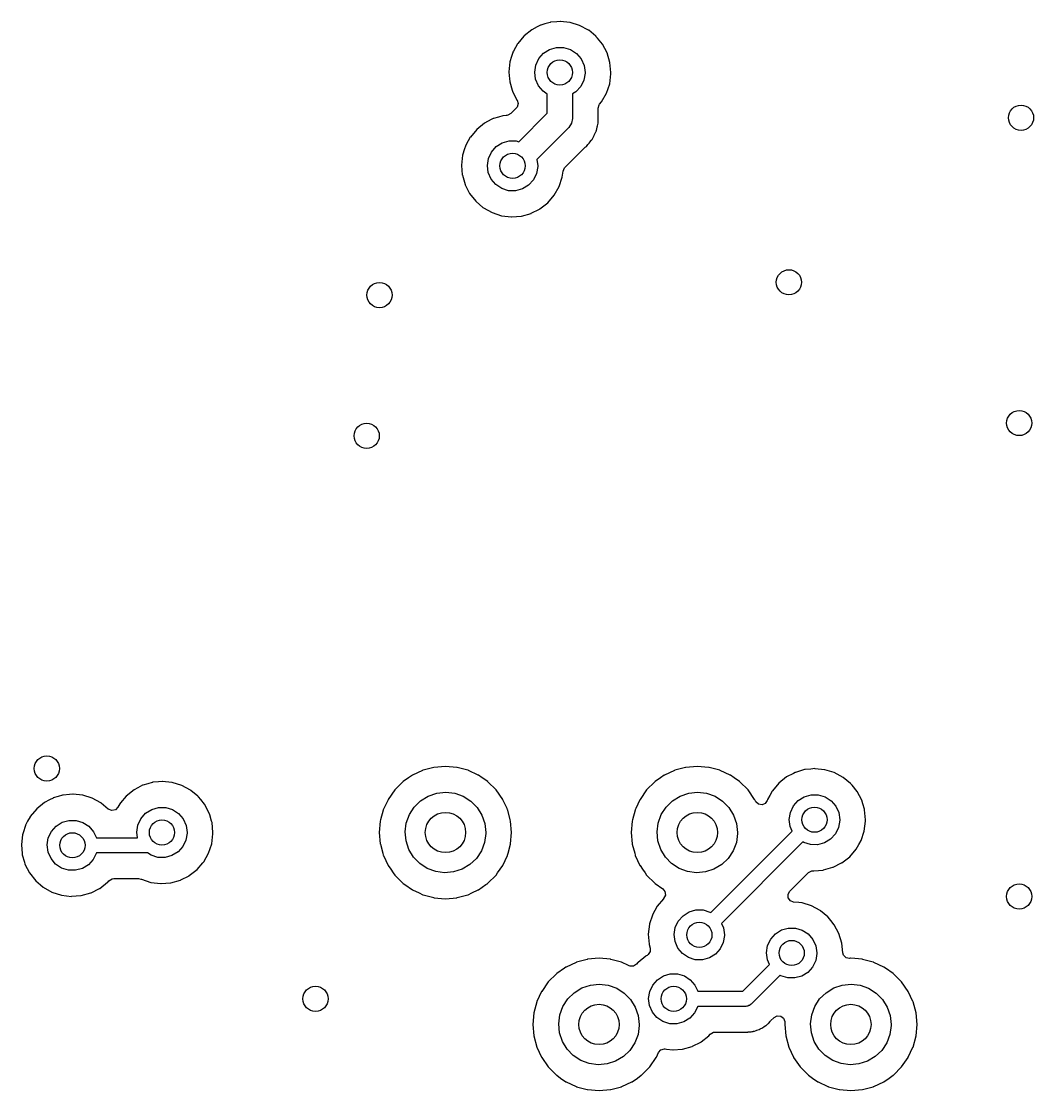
# Model space of a CAD drawing. Extents: x 108 to 192, y -154 to -46.
# Drawn here: x 151.64 to 171.74, y -90.72 to -69.5 of the extents above; entities that cross this region are included whole.
import ezdxf

# ---------------------------------------------------------------- set-up
doc = ezdxf.new("R2010")
doc.units = 0
doc.layers.add('BLACK', color=7, linetype='CONTINUOUS')

msp = doc.modelspace()

# ---------------------------------------------------------------- linework, layer by layer
at = {"layer": 'BLACK', "linetype": 'CONTINUOUS'}
for p, q in [((161.882, -69.6071), (161.777, -69.6624)), ((161.946, -69.5737), (161.882, -69.6071)), ((161.952, -69.5708), (161.946, -69.5737)), ((161.946, -69.5737), (161.946, -69.5737)), ((162.03, -69.5476), (161.952, -69.5708)), ((162.136, -69.5167), (162.03, -69.5476)), ((162.142, -69.515), (162.136, -69.5167)), ((162.136, -69.5167), (162.136, -69.5167)), ((162.148, -69.5144), (162.142, -69.515)), ((162.274, -69.5029), (162.148, -69.5144)), ((162.148, -69.5144), (162.148, -69.5144)), ((162.338, -69.497), (162.274, -69.5029)), ((162.345, -69.4977), (162.338, -69.497)), ((162.529, -69.5171), (162.345, -69.4977)), ((162.345, -69.4977), (162.345, -69.4977)), ((162.535, -69.5177), (162.529, -69.5171)), ((162.529, -69.5171), (162.529, -69.5171)), ((162.724, -69.5762), (162.535, -69.5177)), ((162.898, -69.6703), (162.724, -69.5762)), ((161.618, -69.7914), (161.495, -69.9379)), ((161.622, -69.7864), (161.618, -69.7911)), ((161.618, -69.7911), (161.618, -69.7914)), ((161.777, -69.6624), (161.622, -69.7864)), ((162.903, -69.6742), (162.898, -69.6703)), ((163.044, -69.7911), (162.903, -69.6742)), ((162.903, -69.6742), (162.903, -69.6742)), ((163.05, -69.7963), (163.044, -69.7911)), ((163.054, -69.8011), (163.05, -69.7963)), ((163.077, -69.8287), (163.054, -69.8011)), ((163.054, -69.8011), (163.054, -69.8011)), ((161.492, -69.9433), (161.413, -70.0866)), ((161.495, -69.9379), (161.492, -69.9433)), ((161.492, -69.9433), (161.492, -69.9433)), ((162.127, -70.054), (162.264, -70.015)), ((162.264, -70.015), (162.405, -70.0159)), ((162.405, -70.0159), (162.541, -70.0565)), ((163.175, -69.9496), (163.077, -69.8287)), ((163.268, -70.1242), (163.175, -69.9496)), ((161.374, -70.1931), (161.34, -70.2997)), ((161.398, -70.1171), (161.374, -70.1931)), ((161.4, -70.1112), (161.398, -70.1171)), ((161.398, -70.1171), (161.398, -70.1171)), ((161.413, -70.0866), (161.4, -70.1112)), ((161.853, -70.3642), (161.913, -70.2359)), ((161.913, -70.2359), (162.007, -70.1296)), ((162.007, -70.1296), (162.127, -70.054)), ((162.541, -70.0565), (162.66, -70.1336)), ((162.66, -70.1336), (162.753, -70.241)), ((162.753, -70.241), (162.811, -70.3701)), ((163.325, -70.3136), (163.268, -70.1242)), ((161.34, -70.2997), (161.318, -70.4963)), ((161.831, -70.5043), (161.853, -70.3642)), ((162.811, -70.3701), (162.831, -70.5104)), ((163.345, -70.5104), (163.325, -70.3136)), ((161.318, -70.4963), (161.319, -70.5024)), ((161.319, -70.5024), (161.33, -70.6405)), ((161.33, -70.6405), (161.335, -70.6933)), ((161.85, -70.6449), (161.831, -70.5043)), ((161.907, -70.7746), (161.85, -70.6449)), ((162.808, -70.6624), (162.746, -70.79)), ((162.831, -70.5226), (162.808, -70.6624)), ((162.831, -70.5104), (162.831, -70.5226)), ((163.32, -70.7349), (163.344, -70.5387)), ((163.344, -70.5387), (163.345, -70.5104)), ((161.335, -70.6933), (161.336, -70.6993)), ((161.336, -70.6993), (161.384, -70.8644)), ((161.384, -70.8644), (161.389, -70.8834)), ((161.389, -70.8834), (161.48, -71.0594)), ((161.998, -70.8831), (161.907, -70.7746)), ((162.081, -70.9386), (161.998, -70.8831)), ((162.746, -70.79), (162.651, -70.8951)), ((163.257, -70.9226), (163.32, -70.7349)), ((161.48, -71.0594), (161.482, -71.0622)), ((161.482, -71.0622), (161.502, -71.1295)), ((162.081, -71.3212), (162.081, -70.9386)), ((162.651, -70.8951), (162.581, -70.9377)), ((162.581, -70.9377), (162.581, -71.4248)), ((163.121, -71.1397), (163.159, -71.0945)), ((163.159, -71.0945), (163.257, -70.9226)), ((161.465, -71.2187), (161.358, -71.3256)), ((161.482, -71.1976), (161.465, -71.2187)), ((161.502, -71.1295), (161.482, -71.1976)), ((163.09, -71.222), (163.11, -71.1539)), ((163.09, -71.4119), (163.09, -71.222)), ((163.11, -71.1539), (163.121, -71.1397)), ((160.837, -71.5166), (160.683, -71.6406)), ((160.97, -71.4469), (160.837, -71.5166)), ((161.007, -71.4279), (160.97, -71.4469)), ((161.012, -71.425), (161.007, -71.4279)), ((161.007, -71.4279), (161.007, -71.4279)), ((161.113, -71.3953), (161.012, -71.425)), ((161.196, -71.3709), (161.113, -71.3953)), ((161.202, -71.3692), (161.196, -71.3709)), ((161.196, -71.3709), (161.196, -71.3709)), ((161.208, -71.3686), (161.202, -71.3692)), ((161.267, -71.3632), (161.208, -71.3686)), ((161.208, -71.3686), (161.208, -71.3686)), ((161.28, -71.362), (161.267, -71.3632)), ((161.296, -71.3597), (161.28, -71.362)), ((161.358, -71.3256), (161.296, -71.3597)), ((161.517, -71.8855), (162.081, -71.3212)), ((162.562, -71.5205), (162.508, -71.6016)), ((162.581, -71.4248), (162.562, -71.5205)), ((163.077, -71.5692), (163.089, -71.5192)), ((163.089, -71.5192), (163.09, -71.508)), ((163.09, -71.4153), (163.09, -71.4119)), ((163.092, -71.4927), (163.09, -71.4153)), ((163.09, -71.504), (163.091, -71.4999)), ((163.09, -71.508), (163.09, -71.504)), ((163.09, -71.508), (163.09, -71.508)), ((163.091, -71.4999), (163.092, -71.4927)), ((160.683, -71.6406), (160.555, -71.7921)), ((162.508, -71.6016), (161.873, -72.2365)), ((163.014, -71.756), (163.047, -71.691)), ((163.047, -71.691), (163.049, -71.6839)), ((163.049, -71.6839), (163.051, -71.6782)), ((163.051, -71.6782), (163.053, -71.6725)), ((163.053, -71.6725), (163.056, -71.6658)), ((163.056, -71.6658), (163.071, -71.5944)), ((163.071, -71.5944), (163.072, -71.5901)), ((163.072, -71.5901), (163.077, -71.5692)), ((160.513, -71.8699), (160.46, -71.9654)), ((160.552, -71.7975), (160.513, -71.8699)), ((160.555, -71.7921), (160.552, -71.7975)), ((160.552, -71.7975), (160.552, -71.7975)), ((161.068, -71.9838), (161.187, -71.9082)), ((161.187, -71.9082), (161.324, -71.8692)), ((161.324, -71.8692), (161.466, -71.8701)), ((161.466, -71.8701), (161.517, -71.8855)), ((162.857, -71.9777), (162.886, -71.943)), ((162.886, -71.943), (162.893, -71.9355)), ((162.893, -71.9355), (162.899, -71.9298)), ((162.899, -71.9298), (162.917, -71.9075)), ((162.917, -71.9075), (162.919, -71.9041)), ((162.919, -71.9041), (162.962, -71.8541)), ((162.962, -71.8541), (162.967, -71.8485)), ((162.962, -71.8541), (162.962, -71.8541)), ((162.967, -71.8485), (162.97, -71.842)), ((162.97, -71.842), (162.973, -71.837)), ((162.973, -71.837), (162.977, -71.8318)), ((162.977, -71.8318), (162.981, -71.8261)), ((162.981, -71.8261), (163.012, -71.7599)), ((163.012, -71.7599), (163.014, -71.756)), ((160.4, -72.1539), (160.378, -72.3505)), ((160.44, -72.0292), (160.4, -72.1539)), ((160.458, -71.9713), (160.44, -72.0292)), ((160.46, -71.9654), (160.458, -71.9713)), ((160.458, -71.9713), (160.458, -71.9713)), ((160.913, -72.2184), (160.974, -72.0901)), ((160.974, -72.0901), (161.068, -71.9838)), ((162.431, -72.3983), (162.82, -72.0086)), ((162.82, -72.0086), (162.835, -71.9962)), ((162.835, -71.9962), (162.846, -71.9877)), ((162.846, -71.9876), (162.852, -71.9833)), ((162.846, -71.9877), (162.846, -71.9876)), ((162.852, -71.9833), (162.857, -71.9777)), ((162.857, -71.9777), (162.857, -71.9777)), ((160.378, -72.3505), (160.379, -72.3566)), ((160.379, -72.3566), (160.394, -72.54)), ((160.892, -72.3585), (160.913, -72.2184)), ((160.91, -72.4991), (160.892, -72.3585)), ((161.873, -72.2365), (161.892, -72.3646)), ((161.892, -72.3646), (161.891, -72.3768)), ((160.394, -72.54), (160.395, -72.5475)), ((160.395, -72.5475), (160.449, -72.7377)), ((160.967, -72.6288), (160.91, -72.4991)), ((161.868, -72.5166), (161.806, -72.6442)), ((161.891, -72.3768), (161.868, -72.5166)), ((162.38, -72.5891), (162.395, -72.4716)), ((162.395, -72.4716), (162.423, -72.4066)), ((162.423, -72.4066), (162.431, -72.3983)), ((160.449, -72.7377), (160.452, -72.7431)), ((160.452, -72.7431), (160.533, -72.9013)), ((161.058, -72.7373), (160.967, -72.6288)), ((161.176, -72.8159), (161.058, -72.7373)), ((161.711, -72.7493), (161.59, -72.8235)), ((161.806, -72.6442), (161.711, -72.7493)), ((162.22, -72.9487), (162.317, -72.7768)), ((162.317, -72.7768), (162.38, -72.5891)), ((160.533, -72.9013), (160.54, -72.9136)), ((160.54, -72.9136), (160.663, -73.0686)), ((161.312, -72.8582), (161.176, -72.8159)), ((161.453, -72.8608), (161.312, -72.8582)), ((161.59, -72.8235), (161.453, -72.8608)), ((162.09, -73.0985), (162.22, -72.9487)), ((160.663, -73.0686), (160.667, -73.0725)), ((160.667, -73.0725), (160.667, -73.0725)), ((160.667, -73.0725), (160.805, -73.19)), ((160.805, -73.19), (160.813, -73.1967)), ((160.813, -73.1967), (160.986, -73.2932)), ((161.764, -73.3066), (161.929, -73.223)), ((161.929, -73.223), (161.935, -73.2202)), ((161.929, -73.223), (161.929, -73.223)), ((161.935, -73.2202), (162.09, -73.0985)), ((160.986, -73.2932), (161.174, -73.3543)), ((161.174, -73.3543), (161.37, -73.3778)), ((161.37, -73.3778), (161.377, -73.3773)), ((161.377, -73.3773), (161.561, -73.3631)), ((161.377, -73.3773), (161.377, -73.3773)), ((161.561, -73.3631), (161.568, -73.3626)), ((161.561, -73.3631), (161.561, -73.3631)), ((161.568, -73.3626), (161.758, -73.3094)), ((161.758, -73.3094), (161.764, -73.3066)), ((161.764, -73.3066), (161.764, -73.3066)), ((159.403, -84.4605), (159.329, -84.5125)), ((159.408, -84.4582), (159.403, -84.4605)), ((159.606, -84.366), (159.408, -84.4582)), ((159.408, -84.4582), (159.408, -84.4582)), ((159.611, -84.3637), (159.606, -84.366)), ((159.606, -84.366), (159.606, -84.366)), ((159.616, -84.3623), (159.611, -84.3637)), ((159.827, -84.3059), (159.616, -84.3623)), ((159.616, -84.3623), (159.616, -84.3623)), ((159.832, -84.3045), (159.827, -84.3059)), ((159.827, -84.3059), (159.827, -84.3059)), ((160.06, -84.2845), (159.832, -84.3045)), ((160.288, -84.3045), (160.06, -84.2845)), ((160.293, -84.3059), (160.288, -84.3045)), ((160.504, -84.3623), (160.293, -84.3059)), ((160.293, -84.3059), (160.293, -84.3059)), ((160.509, -84.3637), (160.504, -84.3623)), ((160.504, -84.3623), (160.504, -84.3623)), ((160.514, -84.366), (160.509, -84.3637)), ((160.712, -84.4582), (160.514, -84.366)), ((160.514, -84.366), (160.514, -84.366)), ((160.717, -84.4605), (160.712, -84.4582)), ((160.712, -84.4582), (160.712, -84.4582)), ((160.791, -84.5125), (160.717, -84.4605)), ((164.403, -84.4605), (164.329, -84.5125)), ((164.408, -84.4582), (164.403, -84.4605)), ((164.606, -84.366), (164.408, -84.4582)), ((164.408, -84.4582), (164.408, -84.4582)), ((164.611, -84.3637), (164.606, -84.366)), ((164.606, -84.366), (164.606, -84.366)), ((164.616, -84.3623), (164.611, -84.3637)), ((164.827, -84.3059), (164.616, -84.3623)), ((164.616, -84.3623), (164.616, -84.3623)), ((164.832, -84.3045), (164.827, -84.3059)), ((164.827, -84.3059), (164.827, -84.3059)), ((165.06, -84.2845), (164.832, -84.3045)), ((165.288, -84.3045), (165.06, -84.2845)), ((165.293, -84.3059), (165.288, -84.3045)), ((165.504, -84.3623), (165.293, -84.3059)), ((165.293, -84.3059), (165.293, -84.3059)), ((165.509, -84.3637), (165.504, -84.3623)), ((165.504, -84.3623), (165.504, -84.3623)), ((165.514, -84.366), (165.509, -84.3637)), ((165.712, -84.4582), (165.514, -84.366)), ((165.514, -84.366), (165.514, -84.366)), ((165.717, -84.4605), (165.712, -84.4582)), ((165.712, -84.4582), (165.712, -84.4582)), ((165.791, -84.5125), (165.717, -84.4605)), ((166.968, -84.4244), (166.831, -84.496)), ((167.001, -84.4073), (166.968, -84.4244)), ((167.006, -84.4044), (167.001, -84.4073)), ((167.001, -84.4073), (167.001, -84.4073)), ((167.085, -84.3812), (167.006, -84.4044)), ((167.19, -84.3503), (167.085, -84.3812)), ((167.196, -84.3486), (167.19, -84.3503)), ((167.19, -84.3503), (167.19, -84.3503)), ((167.202, -84.348), (167.196, -84.3486)), ((167.311, -84.3382), (167.202, -84.348)), ((167.202, -84.348), (167.202, -84.348)), ((167.393, -84.3306), (167.311, -84.3382)), ((167.399, -84.3313), (167.393, -84.3306)), ((167.584, -84.3507), (167.399, -84.3313)), ((167.399, -84.3313), (167.399, -84.3313)), ((167.59, -84.3513), (167.584, -84.3507)), ((167.584, -84.3507), (167.584, -84.3507)), ((167.779, -84.4098), (167.59, -84.3513)), ((167.953, -84.5039), (167.779, -84.4098)), ((154.047, -84.6613), (153.956, -84.7087)), ((154.052, -84.6584), (154.047, -84.6613)), ((154.047, -84.6613), (154.047, -84.6613)), ((154.149, -84.6299), (154.052, -84.6584)), ((154.236, -84.6043), (154.149, -84.6299)), ((154.242, -84.6026), (154.236, -84.6043)), ((154.236, -84.6043), (154.236, -84.6043)), ((154.248, -84.602), (154.242, -84.6026)), ((154.36, -84.5918), (154.248, -84.602)), ((154.248, -84.602), (154.248, -84.602)), ((154.439, -84.5846), (154.36, -84.5918)), ((154.445, -84.5853), (154.439, -84.5846)), ((154.63, -84.6047), (154.445, -84.5853)), ((154.445, -84.5853), (154.445, -84.5853)), ((154.636, -84.6053), (154.63, -84.6047)), ((154.63, -84.6047), (154.63, -84.6047)), ((154.825, -84.6638), (154.636, -84.6053)), ((154.999, -84.7579), (154.825, -84.6638)), ((159.216, -84.5918), (159.054, -84.7537)), ((159.22, -84.5886), (159.216, -84.5918)), ((159.329, -84.5125), (159.22, -84.5886)), ((159.22, -84.5886), (159.22, -84.5886)), ((160.9, -84.5886), (160.791, -84.5125)), ((160.904, -84.5918), (160.9, -84.5886)), ((160.9, -84.5886), (160.9, -84.5886)), ((161.066, -84.7537), (160.904, -84.5918)), ((164.216, -84.5918), (164.054, -84.7537)), ((164.22, -84.5886), (164.216, -84.5918)), ((164.329, -84.5125), (164.22, -84.5886)), ((164.22, -84.5886), (164.22, -84.5886)), ((165.9, -84.5886), (165.791, -84.5125)), ((165.904, -84.5918), (165.9, -84.5886)), ((165.9, -84.5886), (165.9, -84.5886)), ((166.066, -84.7537), (165.904, -84.5918)), ((166.677, -84.62), (166.55, -84.7715)), ((166.831, -84.496), (166.677, -84.62)), ((167.957, -84.5078), (167.953, -84.5039)), ((168.099, -84.6247), (167.957, -84.5078)), ((167.957, -84.5078), (167.957, -84.5078)), ((168.105, -84.6299), (168.099, -84.6247)), ((168.109, -84.6347), (168.105, -84.6299)), ((168.131, -84.6613), (168.109, -84.6347)), ((168.109, -84.6347), (168.109, -84.6347)), ((168.23, -84.7832), (168.131, -84.6613)), ((152.371, -84.8839), (152.274, -84.9124)), ((152.458, -84.8583), (152.371, -84.8839)), ((152.464, -84.8566), (152.458, -84.8583)), ((152.458, -84.8583), (152.458, -84.8583)), ((152.47, -84.856), (152.464, -84.8566)), ((152.595, -84.8447), (152.47, -84.856)), ((152.47, -84.856), (152.47, -84.856)), ((152.661, -84.8386), (152.595, -84.8447)), ((152.667, -84.8393), (152.661, -84.8386)), ((152.852, -84.8587), (152.667, -84.8393)), ((152.667, -84.8393), (152.667, -84.8393)), ((152.858, -84.8593), (152.852, -84.8587)), ((152.852, -84.8587), (152.852, -84.8587)), ((153.047, -84.9178), (152.858, -84.8593)), ((153.719, -84.8787), (153.61, -85.0089)), ((153.723, -84.874), (153.719, -84.8787)), ((153.877, -84.75), (153.723, -84.874)), ((153.956, -84.7087), (153.877, -84.75)), ((155.003, -84.7618), (154.999, -84.7579)), ((155.145, -84.8787), (155.003, -84.7618)), ((155.003, -84.7618), (155.003, -84.7618)), ((155.151, -84.8839), (155.145, -84.8787)), ((155.155, -84.8887), (155.151, -84.8839)), ((155.201, -84.9448), (155.155, -84.8887)), ((155.155, -84.8887), (155.155, -84.8887)), ((159.054, -84.7537), (158.922, -84.9413)), ((159.567, -84.9676), (159.719, -84.8741)), ((159.719, -84.8741), (159.888, -84.8167)), ((159.888, -84.8167), (160.066, -84.798)), ((160.066, -84.798), (160.243, -84.8191)), ((160.243, -84.8191), (160.411, -84.879)), ((160.411, -84.879), (160.561, -84.9745)), ((161.198, -84.9413), (161.066, -84.7537)), ((164.054, -84.7537), (163.922, -84.9413)), ((164.567, -84.9676), (164.719, -84.8741)), ((164.719, -84.8741), (164.888, -84.8167)), ((164.888, -84.8167), (165.066, -84.798)), ((165.066, -84.798), (165.243, -84.8191)), ((165.243, -84.8191), (165.411, -84.879)), ((165.411, -84.879), (165.561, -84.9745)), ((166.198, -84.9413), (166.066, -84.7537)), ((166.501, -84.8611), (166.455, -84.9448)), ((166.547, -84.7769), (166.501, -84.8611)), ((166.55, -84.7715), (166.547, -84.7769)), ((166.547, -84.7769), (166.547, -84.7769)), ((167.062, -84.9632), (167.182, -84.8876)), ((167.182, -84.8876), (167.318, -84.8486)), ((167.318, -84.8486), (167.46, -84.8495)), ((167.46, -84.8495), (167.596, -84.8901)), ((167.596, -84.8901), (167.715, -84.9672)), ((168.323, -84.9578), (168.23, -84.7832)), ((152.099, -85.004), (151.945, -85.128)), ((152.201, -84.9507), (152.099, -85.004)), ((152.269, -84.9153), (152.201, -84.9507)), ((152.274, -84.9124), (152.269, -84.9153)), ((152.269, -84.9153), (152.269, -84.9153)), ((153.221, -85.0119), (153.047, -84.9178)), ((153.225, -85.0158), (153.221, -85.0119)), ((153.366, -85.1324), (153.225, -85.0158)), ((153.225, -85.0158), (153.225, -85.0158)), ((153.557, -85.096), (153.507, -85.1461)), ((153.593, -85.0309), (153.557, -85.096)), ((153.596, -85.0255), (153.593, -85.0309)), ((153.593, -85.0309), (153.593, -85.0309)), ((153.61, -85.0089), (153.596, -85.0255)), ((154.228, -85.1416), (154.364, -85.1026)), ((154.364, -85.1026), (154.506, -85.1035)), ((154.506, -85.1035), (154.642, -85.1441)), ((155.276, -85.0372), (155.201, -84.9448)), ((155.369, -85.2118), (155.276, -85.0372)), ((158.92, -84.9462), (158.837, -85.1241)), ((158.922, -84.9413), (158.92, -84.9462)), ((158.92, -84.9462), (158.92, -84.9462)), ((159.343, -85.2423), (159.44, -85.0924)), ((159.44, -85.0924), (159.567, -84.9676)), ((160.561, -84.9745), (160.687, -85.1011)), ((160.687, -85.1011), (160.781, -85.2523)), ((161.2, -84.9462), (161.198, -84.9413)), ((161.283, -85.1241), (161.2, -84.9462)), ((161.2, -84.9462), (161.2, -84.9462)), ((163.92, -84.9462), (163.837, -85.1241)), ((163.922, -84.9413), (163.92, -84.9462)), ((163.92, -84.9462), (163.92, -84.9462)), ((164.343, -85.2423), (164.44, -85.0924)), ((164.44, -85.0924), (164.567, -84.9676)), ((165.561, -84.9745), (165.687, -85.1011)), ((165.687, -85.1011), (165.781, -85.2523)), ((166.2, -84.9462), (166.198, -84.9413)), ((166.215, -84.9778), (166.2, -84.9462)), ((166.2, -84.9462), (166.2, -84.9462)), ((166.221, -84.9904), (166.215, -84.9778)), ((166.274, -85.0381), (166.221, -84.9904)), ((166.344, -85.0497), (166.274, -85.0381)), ((166.409, -85.0216), (166.344, -85.0497)), ((166.449, -84.9627), (166.409, -85.0216)), ((166.453, -84.9507), (166.449, -84.9627)), ((166.455, -84.9448), (166.453, -84.9507)), ((166.453, -84.9507), (166.453, -84.9507)), ((166.908, -85.1978), (166.968, -85.0695)), ((166.968, -85.0695), (167.062, -84.9632)), ((167.715, -84.9672), (167.807, -85.0746)), ((167.807, -85.0746), (167.866, -85.2037)), ((168.345, -85.031), (168.323, -84.9578)), ((168.376, -85.134), (168.345, -85.031)), ((151.815, -85.2849), (151.765, -85.3754)), ((151.818, -85.2795), (151.815, -85.2849)), ((151.815, -85.2849), (151.815, -85.2849)), ((151.945, -85.128), (151.818, -85.2795)), ((153.437, -85.1609), (153.366, -85.1324)), ((153.507, -85.1461), (153.437, -85.1609)), ((154.014, -85.3235), (154.108, -85.2172)), ((154.108, -85.2172), (154.228, -85.1416)), ((154.642, -85.1441), (154.761, -85.2212)), ((154.761, -85.2212), (154.853, -85.3286)), ((155.38, -85.247), (155.369, -85.2118)), ((155.418, -85.3754), (155.38, -85.247)), ((158.824, -85.1541), (158.773, -85.344)), ((158.826, -85.1488), (158.824, -85.1541)), ((158.824, -85.1541), (158.824, -85.1541)), ((158.837, -85.1241), (158.826, -85.1488)), ((159.282, -85.4099), (159.343, -85.2423)), ((160.781, -85.2523), (160.84, -85.4208)), ((161.294, -85.1488), (161.283, -85.1241)), ((161.296, -85.1541), (161.294, -85.1488)), ((161.347, -85.344), (161.296, -85.1541)), ((161.296, -85.1541), (161.296, -85.1541)), ((163.824, -85.1541), (163.773, -85.344)), ((163.826, -85.1488), (163.824, -85.1541)), ((163.824, -85.1541), (163.824, -85.1541)), ((163.837, -85.1241), (163.826, -85.1488)), ((164.282, -85.4099), (164.343, -85.2423)), ((165.781, -85.2523), (165.84, -85.4208)), ((166.886, -85.3379), (166.908, -85.1978)), ((167.866, -85.2037), (167.886, -85.344)), ((168.38, -85.1472), (168.376, -85.134)), ((168.399, -85.344), (168.38, -85.1472)), ((151.721, -85.4587), (151.675, -85.6015)), ((151.723, -85.4528), (151.721, -85.4587)), ((151.721, -85.4587), (151.721, -85.4587)), ((151.765, -85.3754), (151.723, -85.4528)), ((152.236, -85.5775), (152.33, -85.4712)), ((152.33, -85.4712), (152.45, -85.3956)), ((152.45, -85.3956), (152.586, -85.3566)), ((152.586, -85.3566), (152.728, -85.3575)), ((152.728, -85.3575), (152.864, -85.3981)), ((152.864, -85.3981), (152.983, -85.4752)), ((152.983, -85.4752), (153.075, -85.5826)), ((153.932, -85.5919), (153.954, -85.4518)), ((153.954, -85.4518), (154.014, -85.3235)), ((154.853, -85.3286), (154.912, -85.4577)), ((154.912, -85.4577), (154.932, -85.598)), ((155.426, -85.4012), (155.418, -85.3754)), ((155.445, -85.598), (155.426, -85.4012)), ((158.766, -85.3699), (158.747, -85.598)), ((158.773, -85.344), (158.766, -85.3699)), ((159.26, -85.5868), (159.282, -85.4099)), ((160.84, -85.4208), (160.86, -85.598)), ((161.354, -85.3699), (161.347, -85.344)), ((161.373, -85.598), (161.354, -85.3699)), ((163.766, -85.3699), (163.747, -85.598)), ((163.773, -85.344), (163.766, -85.3699)), ((164.26, -85.5868), (164.282, -85.4099)), ((165.84, -85.4208), (165.86, -85.598)), ((166.904, -85.4785), (166.886, -85.3379)), ((166.946, -85.5722), (166.904, -85.4785)), ((167.862, -85.496), (167.801, -85.6236)), ((167.886, -85.3562), (167.862, -85.496)), ((167.886, -85.344), (167.886, -85.3562)), ((168.374, -85.5685), (168.399, -85.3723)), ((168.399, -85.3723), (168.399, -85.344)), ((151.663, -85.6413), (151.641, -85.8379)), ((151.675, -85.6015), (151.663, -85.6413)), ((152.154, -85.8459), (152.176, -85.7058)), ((152.176, -85.7058), (152.236, -85.5775)), ((153.075, -85.5826), (153.13, -85.702)), ((153.13, -85.702), (153.946, -85.702)), ((153.946, -85.702), (153.932, -85.5919)), ((154.932, -85.6102), (154.908, -85.75)), ((154.932, -85.598), (154.932, -85.6102)), ((155.42, -85.8225), (155.445, -85.6263)), ((155.445, -85.6263), (155.445, -85.598)), ((158.747, -85.598), (158.766, -85.8261)), ((159.277, -85.7643), (159.26, -85.5868)), ((160.86, -85.6203), (160.835, -85.797)), ((160.86, -85.598), (160.86, -85.6203)), ((161.354, -85.8261), (161.373, -85.598)), ((163.747, -85.598), (163.766, -85.8261)), ((164.277, -85.7643), (164.26, -85.5868)), ((165.329, -87.1887), (166.946, -85.5722)), ((165.86, -85.6203), (165.835, -85.797)), ((165.86, -85.598), (165.86, -85.6203)), ((167.705, -85.7287), (167.585, -85.8029)), ((167.801, -85.6236), (167.705, -85.7287)), ((168.312, -85.7562), (168.374, -85.5685)), ((151.641, -85.8379), (151.641, -85.844)), ((151.641, -85.844), (151.656, -86.0155)), ((152.172, -85.9865), (152.154, -85.8459)), ((154.847, -85.8776), (154.751, -85.9827)), ((154.908, -85.75), (154.847, -85.8776)), ((155.358, -86.0102), (155.42, -85.8225)), ((158.766, -85.8261), (158.768, -85.8314)), ((158.768, -85.8314), (158.768, -85.8314)), ((158.768, -85.8314), (158.816, -86.0102)), ((159.334, -85.9336), (159.277, -85.7643)), ((159.426, -86.0861), (159.334, -85.9336)), ((160.835, -85.797), (160.772, -85.9637)), ((161.304, -86.0102), (161.352, -85.8314)), ((161.352, -85.8314), (161.354, -85.8261)), ((161.352, -85.8314), (161.352, -85.8314)), ((163.766, -85.8261), (163.768, -85.8314)), ((163.768, -85.8314), (163.768, -85.8314)), ((163.768, -85.8314), (163.816, -86.0102)), ((164.334, -85.9336), (164.277, -85.7643)), ((164.426, -86.0861), (164.334, -85.9336)), ((167.156, -85.7857), (165.54, -87.4021)), ((165.835, -85.797), (165.772, -85.9637)), ((167.171, -85.7953), (167.156, -85.7857)), ((167.306, -85.8376), (167.171, -85.7953)), ((167.448, -85.8402), (167.306, -85.8376)), ((167.585, -85.8029), (167.448, -85.8402)), ((168.085, -86.0779), (168.214, -85.9281)), ((168.214, -85.9281), (168.265, -85.8379)), ((168.265, -85.8379), (168.312, -85.7562)), ((151.656, -86.0155), (151.657, -86.0349)), ((151.657, -86.0349), (151.659, -86.0409)), ((151.659, -86.0409), (151.701, -86.1868)), ((152.23, -86.1162), (152.172, -85.9865)), ((152.321, -86.2247), (152.23, -86.1162)), ((153.069, -86.1316), (152.973, -86.2367)), ((153.13, -86.004), (153.069, -86.1316)), ((153.131, -86.002), (153.13, -86.004)), ((154.146, -86.002), (153.131, -86.002)), ((154.217, -86.0493), (154.146, -86.002)), ((154.352, -86.0916), (154.217, -86.0493)), ((154.494, -86.0942), (154.352, -86.0916)), ((154.631, -86.0569), (154.494, -86.0942)), ((154.751, -85.9827), (154.631, -86.0569)), ((155.26, -86.1821), (155.358, -86.0102)), ((158.816, -86.0102), (158.826, -86.0472)), ((158.826, -86.0472), (158.828, -86.0522)), ((158.828, -86.0522), (158.828, -86.0522)), ((158.828, -86.0522), (158.92, -86.2498)), ((159.55, -86.2144), (159.426, -86.0861)), ((160.673, -86.1122), (160.544, -86.2352)), ((160.772, -85.9637), (160.673, -86.1122)), ((161.2, -86.2498), (161.292, -86.0522)), ((161.292, -86.0522), (161.294, -86.0472)), ((161.292, -86.0522), (161.292, -86.0522)), ((161.294, -86.0472), (161.304, -86.0102)), ((163.816, -86.0102), (163.826, -86.0472)), ((163.826, -86.0472), (163.828, -86.0522)), ((163.828, -86.0522), (163.828, -86.0522)), ((163.828, -86.0522), (163.92, -86.2498)), ((164.55, -86.2144), (164.426, -86.0861)), ((165.673, -86.1122), (165.544, -86.2352)), ((165.772, -85.9637), (165.673, -86.1122)), ((167.929, -86.1996), (168.085, -86.0779)), ((151.701, -86.1868), (151.712, -86.225)), ((151.712, -86.225), (151.802, -86.401)), ((152.439, -86.3033), (152.321, -86.2247)), ((152.574, -86.3456), (152.439, -86.3033)), ((152.716, -86.3482), (152.574, -86.3456)), ((152.853, -86.3109), (152.716, -86.3482)), ((152.973, -86.2367), (152.853, -86.3109)), ((154.975, -86.4536), (155.131, -86.3319)), ((155.131, -86.3319), (155.245, -86.1996)), ((155.245, -86.1996), (155.256, -86.1868)), ((155.256, -86.1868), (155.26, -86.1821)), ((155.256, -86.1868), (155.256, -86.1868)), ((158.92, -86.2498), (158.92, -86.2498)), ((158.92, -86.2498), (158.922, -86.2547)), ((158.922, -86.2547), (158.973, -86.3272)), ((158.973, -86.3272), (159.025, -86.401)), ((159.699, -86.3121), (159.55, -86.2144)), ((159.866, -86.3742), (159.699, -86.3121)), ((160.043, -86.3978), (159.866, -86.3742)), ((160.221, -86.3817), (160.043, -86.3978)), ((160.39, -86.3265), (160.221, -86.3817)), ((160.544, -86.2352), (160.39, -86.3265)), ((161.095, -86.401), (161.147, -86.3272)), ((161.147, -86.3272), (161.198, -86.2547)), ((161.198, -86.2547), (161.2, -86.2498)), ((161.2, -86.2498), (161.2, -86.2498)), ((163.92, -86.2498), (163.92, -86.2498)), ((163.92, -86.2498), (163.922, -86.2547)), ((163.922, -86.2547), (163.973, -86.3272)), ((163.973, -86.3272), (164.025, -86.401)), ((164.699, -86.3121), (164.55, -86.2144)), ((164.866, -86.3742), (164.699, -86.3121)), ((165.043, -86.3978), (164.866, -86.3742)), ((165.221, -86.3817), (165.043, -86.3978)), ((165.39, -86.3265), (165.221, -86.3817)), ((165.544, -86.2352), (165.39, -86.3265)), ((167.268, -86.3933), (167.33, -86.3593)), ((167.33, -86.3593), (167.359, -86.3565)), ((167.359, -86.3565), (167.365, -86.3572)), ((167.365, -86.3572), (167.371, -86.3567)), ((167.371, -86.3567), (167.556, -86.3425)), ((167.371, -86.3567), (167.371, -86.3567)), ((167.556, -86.3425), (167.562, -86.342)), ((167.556, -86.3425), (167.556, -86.3425)), ((167.562, -86.342), (167.752, -86.2888)), ((167.752, -86.2888), (167.758, -86.286)), ((167.758, -86.286), (167.923, -86.2024)), ((167.758, -86.286), (167.758, -86.286)), ((167.923, -86.2024), (167.929, -86.1996)), ((167.923, -86.2024), (167.923, -86.2024)), ((151.802, -86.401), (151.925, -86.556)), ((151.925, -86.556), (151.93, -86.5599)), ((151.93, -86.5599), (151.93, -86.5599)), ((151.93, -86.5599), (152.019, -86.6356)), ((153.197, -86.7076), (153.353, -86.5859)), ((153.353, -86.5859), (153.362, -86.5748)), ((153.362, -86.5748), (153.38, -86.5542)), ((153.38, -86.5542), (153.44, -86.5157)), ((153.44, -86.5157), (153.476, -86.5105)), ((153.476, -86.5105), (153.965, -86.5105)), ((153.965, -86.5105), (154.014, -86.5235)), ((154.014, -86.5235), (154.015, -86.5211)), ((154.015, -86.5211), (154.021, -86.5236)), ((154.021, -86.5236), (154.026, -86.5266)), ((154.026, -86.5266), (154.214, -86.5877)), ((154.214, -86.5877), (154.411, -86.6112)), ((154.608, -86.596), (154.798, -86.5428)), ((154.798, -86.5428), (154.804, -86.54)), ((154.804, -86.54), (154.969, -86.4564)), ((154.804, -86.54), (154.804, -86.54)), ((154.969, -86.4564), (154.975, -86.4536)), ((154.969, -86.4564), (154.969, -86.4564)), ((159.025, -86.401), (159.054, -86.4423)), ((159.054, -86.4423), (159.216, -86.6042)), ((160.904, -86.6042), (161.066, -86.4423)), ((161.066, -86.4423), (161.095, -86.401)), ((164.025, -86.401), (164.054, -86.4423)), ((164.054, -86.4423), (164.216, -86.6042)), ((166.896, -86.7648), (167.268, -86.3933)), ((152.019, -86.6356), (152.076, -86.6841)), ((152.076, -86.6841), (152.248, -86.7806)), ((152.248, -86.7806), (152.436, -86.8417)), ((152.83, -86.85), (153.02, -86.7968)), ((153.02, -86.7968), (153.026, -86.794)), ((153.026, -86.794), (153.191, -86.7104)), ((153.026, -86.794), (153.026, -86.794)), ((153.191, -86.7104), (153.197, -86.7076)), ((153.191, -86.7104), (153.191, -86.7104)), ((154.411, -86.6112), (154.417, -86.6107)), ((154.417, -86.6107), (154.602, -86.5965)), ((154.417, -86.6107), (154.417, -86.6107)), ((154.602, -86.5965), (154.608, -86.596)), ((154.602, -86.5965), (154.602, -86.5965)), ((159.216, -86.6042), (159.22, -86.6074)), ((159.22, -86.6074), (159.22, -86.6074)), ((159.22, -86.6074), (159.256, -86.6327)), ((159.256, -86.6327), (159.403, -86.7355)), ((159.403, -86.7355), (159.408, -86.7378)), ((159.408, -86.7378), (159.408, -86.7378)), ((159.408, -86.7378), (159.538, -86.7985)), ((159.538, -86.7985), (159.611, -86.8323)), ((160.509, -86.8323), (160.582, -86.7985)), ((160.582, -86.7985), (160.712, -86.7378)), ((160.712, -86.7378), (160.717, -86.7355)), ((160.712, -86.7378), (160.712, -86.7378)), ((160.717, -86.7355), (160.864, -86.6327)), ((160.864, -86.6327), (160.9, -86.6074)), ((160.9, -86.6074), (160.904, -86.6042)), ((160.9, -86.6074), (160.9, -86.6074)), ((164.216, -86.6042), (164.22, -86.6074)), ((164.22, -86.6074), (164.22, -86.6074)), ((164.22, -86.6074), (164.374, -86.7149)), ((164.374, -86.7149), (164.418, -86.7703)), ((164.418, -86.7703), (164.425, -86.841)), ((166.863, -86.823), (166.896, -86.7648)), ((152.436, -86.8417), (152.633, -86.8652)), ((152.633, -86.8652), (152.639, -86.8647)), ((152.639, -86.8647), (152.824, -86.8505)), ((152.639, -86.8647), (152.639, -86.8647)), ((152.824, -86.8505), (152.83, -86.85)), ((152.824, -86.8505), (152.824, -86.8505)), ((159.611, -86.8323), (159.616, -86.8337)), ((159.616, -86.8337), (159.616, -86.8337)), ((159.616, -86.8337), (159.827, -86.8901)), ((159.827, -86.8901), (159.827, -86.8901)), ((159.827, -86.8901), (159.832, -86.8915)), ((159.832, -86.8915), (160.06, -86.9115)), ((160.06, -86.9115), (160.288, -86.8915)), ((160.288, -86.8915), (160.293, -86.8901)), ((160.293, -86.8901), (160.504, -86.8337)), ((160.293, -86.8901), (160.293, -86.8901)), ((160.504, -86.8337), (160.509, -86.8323)), ((160.504, -86.8337), (160.504, -86.8337)), ((164.386, -86.9115), (164.264, -87.0575)), ((164.387, -86.9107), (164.386, -86.9115)), ((164.391, -86.906), (164.387, -86.9107)), ((164.387, -86.9107), (164.387, -86.9107)), ((164.425, -86.841), (164.391, -86.9059)), ((164.391, -86.9059), (164.391, -86.906)), ((166.866, -86.894), (166.863, -86.823)), ((166.907, -86.9522), (166.866, -86.894)), ((166.972, -86.9792), (166.907, -86.9522)), ((167.077, -86.9902), (166.972, -86.9792)), ((167.132, -86.996), (167.077, -86.9902)), ((167.138, -86.9966), (167.132, -86.996)), ((167.132, -86.996), (167.132, -86.996)), ((167.327, -87.0551), (167.138, -86.9966)), ((164.169, -87.2308), (164.167, -87.2367)), ((164.215, -87.1462), (164.169, -87.2308)), ((164.261, -87.0629), (164.215, -87.1462)), ((164.264, -87.0575), (164.261, -87.0629)), ((164.261, -87.0629), (164.261, -87.0629)), ((164.776, -87.2492), (164.896, -87.1736)), ((164.896, -87.1736), (165.032, -87.1346)), ((165.032, -87.1346), (165.174, -87.1355)), ((165.174, -87.1355), (165.31, -87.1761)), ((165.31, -87.1761), (165.329, -87.1887)), ((167.501, -87.1492), (167.327, -87.0551)), ((167.506, -87.1531), (167.501, -87.1492)), ((167.648, -87.2713), (167.506, -87.1531)), ((167.506, -87.1531), (167.506, -87.1531)), ((164.109, -87.4193), (164.087, -87.6159)), ((164.111, -87.4134), (164.109, -87.4193)), ((164.167, -87.2367), (164.111, -87.4134)), ((164.167, -87.2367), (164.167, -87.2367)), ((164.622, -87.4838), (164.682, -87.3555)), ((164.682, -87.3555), (164.776, -87.2492)), ((165.54, -87.4021), (165.58, -87.4897)), ((167.653, -87.2752), (167.648, -87.2713)), ((167.657, -87.28), (167.653, -87.2752)), ((167.708, -87.3422), (167.657, -87.28)), ((167.657, -87.28), (167.657, -87.28)), ((167.778, -87.4285), (167.708, -87.3422)), ((167.871, -87.6031), (167.778, -87.4285)), ((164.087, -87.6159), (164.103, -87.8129)), ((164.6, -87.6239), (164.622, -87.4838)), ((164.618, -87.7645), (164.6, -87.6239)), ((165.6, -87.6422), (165.576, -87.782)), ((165.58, -87.4897), (165.6, -87.63)), ((165.6, -87.63), (165.6, -87.6422)), ((166.516, -87.7148), (166.61, -87.6085)), ((166.61, -87.6085), (166.73, -87.5329)), ((166.73, -87.5329), (166.866, -87.4939)), ((166.866, -87.4939), (167.008, -87.4948)), ((167.008, -87.4948), (167.144, -87.5354)), ((167.144, -87.5354), (167.263, -87.6125)), ((167.263, -87.6125), (167.355, -87.7199)), ((167.928, -87.7925), (167.871, -87.6031)), ((164.103, -87.8129), (164.105, -87.8189)), ((164.105, -87.8189), (164.105, -87.8189)), ((164.105, -87.8189), (164.126, -87.892)), ((164.676, -87.8942), (164.618, -87.7645)), ((165.576, -87.782), (165.515, -87.9096)), ((166.434, -87.9832), (166.456, -87.8431)), ((166.456, -87.8431), (166.516, -87.7148)), ((167.355, -87.7199), (167.414, -87.849)), ((167.414, -87.849), (167.434, -87.9893)), ((167.947, -87.9834), (167.928, -87.7925)), ((164.037, -88.052), (163.883, -88.176)), ((164.043, -88.0492), (164.037, -88.052)), ((164.063, -88.0384), (164.043, -88.0492)), ((164.043, -88.0492), (164.043, -88.0492)), ((164.087, -88.0225), (164.063, -88.0384)), ((164.125, -87.963), (164.087, -88.0225)), ((164.126, -87.892), (164.125, -87.963)), ((164.767, -88.0027), (164.676, -87.8942)), ((164.885, -88.0813), (164.767, -88.0027)), ((165.02, -88.1236), (164.885, -88.0813)), ((165.419, -88.0147), (165.299, -88.0889)), ((165.515, -87.9096), (165.419, -88.0147)), ((166.453, -88.1238), (166.434, -87.9832)), ((167.434, -88.0015), (167.41, -88.1413)), ((167.434, -87.9893), (167.434, -88.0015)), ((167.963, -88.0333), (167.947, -87.9834)), ((168.014, -88.0827), (167.963, -88.0333)), ((162.42, -88.2926), (162.268, -88.3986)), ((162.451, -88.2705), (162.42, -88.2926)), ((162.456, -88.2682), (162.451, -88.2705)), ((162.654, -88.176), (162.456, -88.2682)), ((162.456, -88.2682), (162.456, -88.2682)), ((162.659, -88.1737), (162.654, -88.176)), ((162.654, -88.176), (162.654, -88.176)), ((162.664, -88.1723), (162.659, -88.1737)), ((162.875, -88.1159), (162.664, -88.1723)), ((162.664, -88.1723), (162.664, -88.1723)), ((162.88, -88.1145), (162.875, -88.1159)), ((162.875, -88.1159), (162.875, -88.1159)), ((163.108, -88.0945), (162.88, -88.1145)), ((163.336, -88.1145), (163.108, -88.0945)), ((163.341, -88.1159), (163.336, -88.1145)), ((163.552, -88.1723), (163.341, -88.1159)), ((163.341, -88.1159), (163.341, -88.1159)), ((163.557, -88.1737), (163.552, -88.1723)), ((163.552, -88.1723), (163.552, -88.1723)), ((163.691, -88.2361), (163.557, -88.1737)), ((163.705, -88.2427), (163.691, -88.2361)), ((163.725, -88.2499), (163.705, -88.2427)), ((163.796, -88.2488), (163.725, -88.2499)), ((163.855, -88.2095), (163.796, -88.2488)), ((163.879, -88.1807), (163.855, -88.2095)), ((163.883, -88.176), (163.879, -88.1807)), ((163.879, -88.1807), (163.879, -88.1807)), ((165.162, -88.1262), (165.02, -88.1236)), ((165.299, -88.0889), (165.162, -88.1262)), ((165.961, -88.75), (166.494, -88.2175)), ((166.494, -88.2175), (166.453, -88.1238)), ((167.349, -88.2689), (167.254, -88.374)), ((167.41, -88.1413), (167.349, -88.2689)), ((168.083, -88.0967), (168.014, -88.0827)), ((168.103, -88.095), (168.083, -88.0967)), ((168.108, -88.0945), (168.103, -88.095)), ((168.103, -88.095), (168.103, -88.095)), ((168.336, -88.1145), (168.108, -88.0945)), ((168.341, -88.1159), (168.336, -88.1145)), ((168.552, -88.1723), (168.341, -88.1159)), ((168.341, -88.1159), (168.341, -88.1159)), ((168.557, -88.1737), (168.552, -88.1723)), ((168.552, -88.1723), (168.552, -88.1723)), ((168.562, -88.176), (168.557, -88.1737)), ((168.76, -88.2682), (168.562, -88.176)), ((168.562, -88.176), (168.562, -88.176)), ((168.765, -88.2705), (168.76, -88.2682)), ((168.76, -88.2682), (168.76, -88.2682)), ((168.796, -88.2926), (168.765, -88.2705)), ((168.948, -88.3986), (168.796, -88.2926)), ((162.264, -88.4018), (162.102, -88.5637)), ((162.268, -88.3986), (162.264, -88.4018)), ((162.268, -88.3986), (162.268, -88.3986)), ((164.268, -88.5192), (164.388, -88.4436)), ((164.388, -88.4436), (164.524, -88.4046)), ((164.524, -88.4046), (164.666, -88.4055)), ((164.666, -88.4055), (164.802, -88.4461)), ((164.802, -88.4461), (164.921, -88.5232)), ((166.705, -88.431), (166.129, -89.0061)), ((166.719, -88.4406), (166.705, -88.431)), ((166.854, -88.4829), (166.719, -88.4406)), ((166.996, -88.4855), (166.854, -88.4829)), ((167.133, -88.4482), (166.996, -88.4855)), ((167.254, -88.374), (167.133, -88.4482)), ((168.952, -88.4018), (168.948, -88.3986)), ((168.948, -88.3986), (168.948, -88.3986)), ((169.114, -88.5637), (168.952, -88.4018)), ((162.102, -88.5637), (161.97, -88.7513)), ((162.615, -88.7776), (162.767, -88.6841)), ((162.767, -88.6841), (162.936, -88.6267)), ((162.936, -88.6267), (163.114, -88.608)), ((163.114, -88.608), (163.291, -88.6291)), ((163.291, -88.6291), (163.459, -88.689)), ((163.459, -88.689), (163.609, -88.7845)), ((164.114, -88.7538), (164.174, -88.6255)), ((164.174, -88.6255), (164.268, -88.5192)), ((164.921, -88.5232), (165.013, -88.6306)), ((165.013, -88.6306), (165.068, -88.75)), ((167.615, -88.7776), (167.767, -88.6841)), ((167.767, -88.6841), (167.936, -88.6267)), ((167.936, -88.6267), (168.114, -88.608)), ((168.114, -88.608), (168.291, -88.6291)), ((168.291, -88.6291), (168.459, -88.689)), ((168.459, -88.689), (168.609, -88.7845)), ((169.246, -88.7513), (169.114, -88.5637)), ((161.968, -88.7562), (161.876, -88.9538)), ((161.97, -88.7513), (161.968, -88.7562)), ((161.968, -88.7562), (161.968, -88.7562)), ((162.391, -89.0523), (162.488, -88.9024)), ((162.488, -88.9024), (162.615, -88.7776)), ((163.609, -88.7845), (163.735, -88.9111)), ((163.735, -88.9111), (163.829, -89.0623)), ((164.092, -88.8939), (164.114, -88.7538)), ((164.11, -89.0345), (164.092, -88.8939)), ((165.068, -88.75), (165.961, -88.75)), ((167.391, -89.0523), (167.488, -88.9024)), ((167.488, -88.9024), (167.615, -88.7776)), ((168.609, -88.7845), (168.735, -88.9111)), ((168.735, -88.9111), (168.829, -89.0623)), ((169.248, -88.7562), (169.246, -88.7513)), ((169.34, -88.9538), (169.248, -88.7562)), ((169.248, -88.7562), (169.248, -88.7562)), ((161.874, -88.9588), (161.814, -89.1799)), ((161.876, -88.9538), (161.874, -88.9588)), ((162.33, -89.2199), (162.391, -89.0523)), ((163.829, -89.0623), (163.888, -89.2308)), ((164.168, -89.1642), (164.11, -89.0345)), ((165.068, -89.052), (165.007, -89.1796)), ((165.069, -89.05), (165.068, -89.052)), ((166.023, -89.05), (165.069, -89.05)), ((166.043, -89.0449), (166.023, -89.05)), ((166.062, -89.0449), (166.043, -89.0449)), ((166.079, -89.035), (166.062, -89.0449)), ((166.098, -89.0299), (166.079, -89.035)), ((166.112, -89.0159), (166.098, -89.0299)), ((166.129, -89.0061), (166.112, -89.0159)), ((167.33, -89.2199), (167.391, -89.0523)), ((168.829, -89.0623), (168.888, -89.2308)), ((169.342, -88.9588), (169.34, -88.9538)), ((169.402, -89.1799), (169.342, -88.9588)), ((161.814, -89.1799), (161.795, -89.408)), ((162.308, -89.3968), (162.33, -89.2199)), ((163.888, -89.2308), (163.908, -89.408)), ((164.259, -89.2727), (164.168, -89.1642)), ((164.377, -89.3513), (164.259, -89.2727)), ((164.512, -89.3936), (164.377, -89.3513)), ((164.911, -89.2847), (164.791, -89.3589)), ((165.007, -89.1796), (164.911, -89.2847)), ((166.478, -89.3838), (166.507, -89.3482)), ((166.507, -89.3482), (166.515, -89.3395)), ((166.515, -89.3395), (166.583, -89.2716)), ((166.583, -89.2716), (166.645, -89.2376)), ((166.645, -89.2376), (166.716, -89.2427)), ((166.716, -89.2427), (166.773, -89.2852)), ((166.773, -89.2852), (166.798, -89.3517)), ((166.798, -89.3517), (166.798, -89.3717)), ((167.308, -89.3968), (167.33, -89.2199)), ((168.888, -89.2308), (168.908, -89.408)), ((169.421, -89.408), (169.402, -89.1799)), ((161.795, -89.408), (161.814, -89.6361)), ((162.325, -89.5743), (162.308, -89.3968)), ((163.908, -89.4303), (163.883, -89.607)), ((163.908, -89.408), (163.908, -89.4303)), ((164.654, -89.3962), (164.512, -89.3936)), ((164.791, -89.3589), (164.654, -89.3962)), ((165.318, -89.6022), (165.378, -89.5637)), ((165.378, -89.5637), (165.414, -89.5585)), ((165.414, -89.5585), (165.941, -89.5585)), ((165.941, -89.5585), (165.953, -89.5591)), ((165.953, -89.5591), (165.953, -89.5591)), ((165.953, -89.5591), (165.961, -89.5608)), ((165.961, -89.5608), (166.032, -89.5586)), ((166.032, -89.5586), (166.036, -89.5585)), ((166.036, -89.5585), (166.065, -89.5585)), ((166.065, -89.5585), (166.069, -89.5579)), ((166.069, -89.5579), (166.081, -89.557)), ((166.081, -89.557), (166.127, -89.5556)), ((166.127, -89.5556), (166.148, -89.5496)), ((166.148, -89.5496), (166.167, -89.5456)), ((166.167, -89.5456), (166.174, -89.5447)), ((166.174, -89.5447), (166.181, -89.5439)), ((166.181, -89.5439), (166.188, -89.5429)), ((166.181, -89.5439), (166.181, -89.5439)), ((166.188, -89.5429), (166.196, -89.54)), ((166.196, -89.54), (166.231, -89.5259)), ((166.196, -89.54), (166.196, -89.54)), ((166.231, -89.5259), (166.243, -89.522)), ((166.243, -89.522), (166.287, -89.5091)), ((166.287, -89.5091), (166.305, -89.4982)), ((166.305, -89.4982), (166.323, -89.4895)), ((166.323, -89.4895), (166.343, -89.4816)), ((166.343, -89.4816), (166.381, -89.4545)), ((166.381, -89.4545), (166.39, -89.448)), ((166.39, -89.448), (166.423, -89.4285)), ((166.423, -89.4285), (166.43, -89.4245)), ((166.423, -89.4285), (166.423, -89.4285)), ((166.43, -89.4245), (166.445, -89.4093)), ((166.445, -89.4093), (166.46, -89.3964)), ((166.46, -89.3964), (166.471, -89.3885)), ((166.471, -89.3885), (166.478, -89.3838)), ((166.798, -89.3717), (166.795, -89.4023)), ((166.795, -89.4023), (166.795, -89.408)), ((166.795, -89.408), (166.814, -89.6361)), ((167.325, -89.5743), (167.308, -89.3968)), ((168.908, -89.4303), (168.883, -89.607)), ((168.908, -89.408), (168.908, -89.4303)), ((169.402, -89.6361), (169.421, -89.408)), ((161.814, -89.6361), (161.874, -89.8572)), ((162.382, -89.7436), (162.325, -89.5743)), ((162.474, -89.8961), (162.382, -89.7436)), ((163.82, -89.7737), (163.721, -89.9222)), ((163.883, -89.607), (163.82, -89.7737)), ((164.964, -89.842), (165.129, -89.7584)), ((165.129, -89.7584), (165.135, -89.7556)), ((165.129, -89.7584), (165.129, -89.7584)), ((165.135, -89.7556), (165.291, -89.6339)), ((165.291, -89.6339), (165.318, -89.6022)), ((166.814, -89.6361), (166.874, -89.8572)), ((167.382, -89.7436), (167.325, -89.5743)), ((167.474, -89.8961), (167.382, -89.7436)), ((168.82, -89.7737), (168.721, -89.9222)), ((168.883, -89.607), (168.82, -89.7737)), ((169.342, -89.8572), (169.402, -89.6361)), ((161.874, -89.8572), (161.876, -89.8622)), ((161.876, -89.8622), (161.876, -89.8622)), ((161.876, -89.8622), (161.968, -90.0598)), ((162.598, -90.0244), (162.474, -89.8961)), ((163.721, -89.9222), (163.592, -90.0452)), ((164.248, -90.0598), (164.291, -89.9671)), ((164.291, -89.9671), (164.338, -89.9138)), ((164.338, -89.9138), (164.406, -89.8943)), ((164.406, -89.8943), (164.42, -89.8952)), ((164.42, -89.8952), (164.447, -89.8985)), ((164.447, -89.8985), (164.571, -89.9132)), ((164.571, -89.9132), (164.577, -89.9127)), ((164.577, -89.9127), (164.762, -89.8985)), ((164.577, -89.9127), (164.577, -89.9127)), ((164.762, -89.8985), (164.768, -89.898)), ((164.762, -89.8985), (164.762, -89.8985)), ((164.768, -89.898), (164.958, -89.8448)), ((164.958, -89.8448), (164.964, -89.842)), ((164.964, -89.842), (164.964, -89.842)), ((166.874, -89.8572), (166.876, -89.8622)), ((166.876, -89.8622), (166.876, -89.8622)), ((166.876, -89.8622), (166.968, -90.0598)), ((167.598, -90.0244), (167.474, -89.8961)), ((168.721, -89.9222), (168.592, -90.0452)), ((169.248, -90.0598), (169.34, -89.8622)), ((169.34, -89.8622), (169.342, -89.8572)), ((169.34, -89.8622), (169.34, -89.8622)), ((161.968, -90.0598), (161.968, -90.0598)), ((161.968, -90.0598), (161.97, -90.0647)), ((161.97, -90.0647), (162.102, -90.2523)), ((162.747, -90.1221), (162.598, -90.0244)), ((162.914, -90.1842), (162.747, -90.1221)), ((163.091, -90.2078), (162.914, -90.1842)), ((163.269, -90.1917), (163.091, -90.2078)), ((163.438, -90.1365), (163.269, -90.1917)), ((163.592, -90.0452), (163.438, -90.1365)), ((164.114, -90.2523), (164.246, -90.0647)), ((164.246, -90.0647), (164.248, -90.0598)), ((164.248, -90.0598), (164.248, -90.0598)), ((166.968, -90.0598), (166.968, -90.0598)), ((166.968, -90.0598), (166.97, -90.0647)), ((166.97, -90.0647), (167.102, -90.2523)), ((167.747, -90.1221), (167.598, -90.0244)), ((167.914, -90.1842), (167.747, -90.1221)), ((168.091, -90.2078), (167.914, -90.1842)), ((168.269, -90.1917), (168.091, -90.2078)), ((168.438, -90.1365), (168.269, -90.1917)), ((168.592, -90.0452), (168.438, -90.1365)), ((169.114, -90.2523), (169.246, -90.0647)), ((169.246, -90.0647), (169.248, -90.0598)), ((169.248, -90.0598), (169.248, -90.0598)), ((162.102, -90.2523), (162.264, -90.4142)), ((162.264, -90.4142), (162.268, -90.4174)), ((163.948, -90.4174), (163.952, -90.4142)), ((163.952, -90.4142), (164.114, -90.2523)), ((167.102, -90.2523), (167.264, -90.4142)), ((167.264, -90.4142), (167.268, -90.4174)), ((168.948, -90.4174), (168.952, -90.4142)), ((168.952, -90.4142), (169.114, -90.2523)), ((162.268, -90.4174), (162.268, -90.4174)), ((162.268, -90.4174), (162.346, -90.4721)), ((162.346, -90.4721), (162.451, -90.5455)), ((162.451, -90.5455), (162.456, -90.5478)), ((162.456, -90.5478), (162.456, -90.5478)), ((162.456, -90.5478), (162.654, -90.64)), ((163.562, -90.64), (163.76, -90.5478)), ((163.76, -90.5478), (163.765, -90.5455)), ((163.76, -90.5478), (163.76, -90.5478)), ((163.765, -90.5455), (163.87, -90.4721)), ((163.87, -90.4721), (163.948, -90.4174)), ((163.948, -90.4174), (163.948, -90.4174)), ((167.268, -90.4174), (167.268, -90.4174)), ((167.268, -90.4174), (167.346, -90.4721)), ((167.346, -90.4721), (167.451, -90.5455)), ((167.451, -90.5455), (167.456, -90.5478)), ((167.456, -90.5478), (167.456, -90.5478)), ((167.456, -90.5478), (167.654, -90.64)), ((168.562, -90.64), (168.76, -90.5478)), ((168.76, -90.5478), (168.765, -90.5455)), ((168.76, -90.5478), (168.76, -90.5478)), ((168.765, -90.5455), (168.87, -90.4721)), ((168.87, -90.4721), (168.948, -90.4174)), ((168.948, -90.4174), (168.948, -90.4174)), ((162.654, -90.64), (162.659, -90.6423)), ((162.659, -90.6423), (162.664, -90.6437)), ((162.664, -90.6437), (162.664, -90.6437)), ((162.664, -90.6437), (162.875, -90.7001)), ((162.875, -90.7001), (162.875, -90.7001)), ((162.875, -90.7001), (162.88, -90.7015)), ((162.88, -90.7015), (163.108, -90.7215)), ((163.108, -90.7215), (163.336, -90.7015)), ((163.336, -90.7015), (163.341, -90.7001)), ((163.341, -90.7001), (163.552, -90.6437)), ((163.341, -90.7001), (163.341, -90.7001)), ((163.552, -90.6437), (163.557, -90.6423)), ((163.552, -90.6437), (163.552, -90.6437)), ((163.557, -90.6423), (163.562, -90.64)), ((167.654, -90.64), (167.659, -90.6423)), ((167.659, -90.6423), (167.664, -90.6437)), ((167.664, -90.6437), (167.664, -90.6437)), ((167.664, -90.6437), (167.875, -90.7001)), ((167.875, -90.7001), (167.875, -90.7001)), ((167.875, -90.7001), (167.88, -90.7015)), ((167.88, -90.7015), (168.108, -90.7215)), ((168.108, -90.7215), (168.336, -90.7015)), ((168.336, -90.7015), (168.341, -90.7001)), ((168.341, -90.7001), (168.552, -90.6437)), ((168.341, -90.7001), (168.341, -90.7001)), ((168.552, -90.6437), (168.557, -90.6423)), ((168.552, -90.6437), (168.552, -90.6437)), ((168.557, -90.6423), (168.562, -90.64))]:
    msp.add_line(p, q, dxfattribs=at)
at = {"layer": 'BLACK'}
for centre, radius in [((162.331, -70.5104), 0.25), ((171.486, -71.4097), 0.25), ((161.392, -72.3646), 0.25), ((166.878, -74.676), 0.25), ((158.75, -74.93), 0.25), ((171.45, -77.47), 0.25), ((158.496, -77.724), 0.25), ((152.146, -84.328), 0.25), ((167.386, -85.344), 0.25), ((160.06, -85.598), 0.4), ((165.06, -85.598), 0.4), ((154.432, -85.598), 0.25), ((152.654, -85.852), 0.25), ((171.45, -86.868), 0.25), ((165.1, -87.63), 0.25), ((166.934, -87.9893), 0.25), ((157.48, -88.9), 0.25), ((164.592, -88.9), 0.25), ((163.108, -89.408), 0.4), ((168.108, -89.408), 0.4)]:
    msp.add_circle(centre, radius, dxfattribs=at)

doc.saveas('drawing.dxf')
